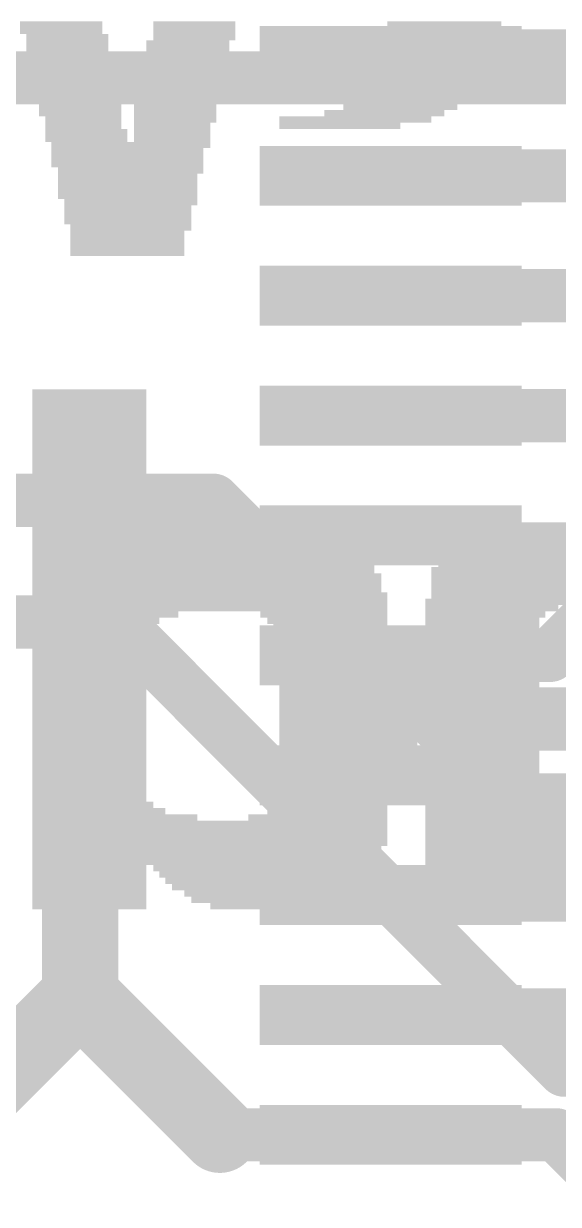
# Model space of a CAD drawing. Extents: x -0.1 to 35.6, y -0.1 to 17.9.
# Drawn here: x 22.734 to 24.521, y 7.175 to 11.115 of the extents above; entities that cross this region are included whole.
import ezdxf

# ---------------------------------------------------------------- set-up
doc = ezdxf.new("R2010")
doc.units = 0
for name, color, linetype in [('1', 12, 'CONTINUOUS'), ('16', 5, 'CONTINUOUS'), ('201', 6, 'CONTINUOUS')]:
    doc.layers.add(name, color=color, linetype=linetype)

# ---------------------------------------------------------------- blocks, each defined once
blk = doc.blocks.new('RECT')
blk.add_solid([(-0.5, -0.5), (0.5, -0.5), (-0.5, 0.5), (0.5, 0.5)])

msp = doc.modelspace()

# ---------------------------------------------------------------- linework, layer by layer
at = {"layer": '1'}
for points, const_width in [([(23.9605, 11.0075), (26.7423, 11.0075)], 0.1778), ([(23.9605, 10.6075), (26.2225, 10.6075)], 0.1778), ([(26.0011, 10.2075), (23.9605, 10.2075)], 0.1778), ([(23.9605, 9.8075), (25.3149, 9.8075)], 0.1778), ([(23.06, 9.4075), (22.9235, 9.271)], 0.254), ([(23.9605, 9.4075), (23.06, 9.4075)], 0.1778), ([(24.8209, 9.3345), (24.4939, 9.0075)], 0.1778), ([(22.9235, 9.271), (22.9235, 7.874)], 0.254), ([(23.9605, 9.0075), (23.9605, 8.6075)], 0.1778), ([(23.9605, 9.0075), (24.4939, 9.0075)], 0.1778), ([(24.6586, 8.2075), (23.9605, 8.2075)], 0.1778), ([(22.1615, 7.112), (22.9235, 7.874)], 0.254), ([(22.9235, 7.874), (23.39, 7.4075)], 0.254), ([(23.9605, 7.8075), (24.6744, 7.8075)], 0.1778), ([(23.39, 7.4075), (23.9605, 7.4075)], 0.1778), ([(24.3078, 7.4075), (24.514, 7.4075)], 0.1778), ([(24.514, 7.4075), (24.6825, 7.239)], 0.1778), ([(23.9605, 7.4075), (24.3078, 7.4075)], 0.1524)]:
    msp.add_lwpolyline(points, dxfattribs=dict(at, const_width=const_width))
for points, const_width in [([(23.9605, 11.0519, 1), (23.9605, 10.9631)], 0.0889), ([(23.9605, 10.6519, 1), (23.9605, 10.5631)], 0.0889), ([(23.9605, 10.252, 1), (23.9605, 10.1631)], 0.0889), ([(23.9605, 9.852, 1), (23.9605, 9.7631)], 0.0889), ([(23.1049, 9.3626, 1), (23.0151, 9.4524)], 0.127), ([(23.06, 9.452, 1), (23.06, 9.3631)], 0.0889), ([(23.9605, 9.3631, 1), (23.9605, 9.452)], 0.0889), ([(22.987, 9.271, 1), (22.86, 9.271)], 0.127), ([(22.8786, 9.3159, 1), (22.9684, 9.2261)], 0.127), ([(24.005, 9.0075, 1), (23.916, 9.0075)], 0.0889), ([(23.9605, 9.0519, 1), (23.9605, 8.9631)], 0.0889), ([(24.4625, 9.0389, 1), (24.5253, 8.9761)], 0.0889), ([(24.4939, 8.9631, 1), (24.4939, 9.0519)], 0.0889), ([(23.916, 8.6075, 1), (24.005, 8.6075)], 0.0889), ([(23.9605, 8.2519, 1), (23.9605, 8.1631)], 0.0889), ([(22.9684, 7.9189, 1), (22.8786, 7.8291)], 0.127), ([(22.9684, 7.8291, 1), (22.8786, 7.9189)], 0.127), ([(22.86, 7.874, 1), (22.987, 7.874)], 0.127), ([(23.9605, 7.852, 1), (23.9605, 7.763)], 0.0889), ([(23.3451, 7.3626, 1), (23.4349, 7.4524)], 0.127), ([(23.39, 7.452, 1), (23.39, 7.3631)], 0.0889), ([(23.9605, 7.3631, 1), (23.9605, 7.452)], 0.0889), ([(24.3078, 7.452, 1), (24.3078, 7.3631)], 0.0889), ([(24.5454, 7.4389, 1), (24.4825, 7.3761)], 0.0889), ([(24.514, 7.3631, 1), (24.514, 7.452)], 0.0889), ([(23.9605, 7.4456, 1), (23.9605, 7.3694)], 0.0762), ([(24.3078, 7.3694, 1), (24.3078, 7.4456)], 0.0762)]:
    msp.add_lwpolyline(points, format="xyb", dxfattribs=dict(at, const_width=const_width))
at = {"layer": '16', "const_width": 0.1778}
for points in [[(25.0701, 10.9344), (18.6119, 10.9344)], [(13.4112, 9.525), (23.3687, 9.525)], [(23.3687, 9.525), (24.3687, 8.525)], [(13.2788, 9.1186), (23.0458, 9.1186)], [(23.0458, 9.1186), (24.5411, 7.6233)], [(24.9761, 8.525), (24.3687, 8.525)], [(24.5411, 7.6233), (25.3746, 7.6233)]]:
    msp.add_lwpolyline(points, dxfattribs=at)
at = {"layer": '16', "const_width": 0.0889}
for points in [[(23.4001, 9.5564, 1), (23.3373, 9.4936)], [(23.3687, 9.4806, 1), (23.3687, 9.5694)], [(23.0772, 9.15, 1), (23.0143, 9.0872)], [(23.0458, 9.0742, 1), (23.0458, 9.1631)], [(24.3687, 8.5694, 1), (24.3687, 8.4805)], [(24.3373, 8.4935, 1), (24.4002, 8.5564)], [(24.5411, 7.6677, 1), (24.5411, 7.5788)], [(24.5097, 7.5918, 1), (24.5725, 7.6547)]]:
    msp.add_lwpolyline(points, format="xyb", dxfattribs=at)

# ---------------------------------------------------------------- block references
at = {"layer": '1', "xscale": 0.875, "yscale": 0.2}
for p in [(23.9605, 11.0075), (23.9605, 10.6075), (23.9605, 10.2075), (23.9605, 9.8075), (23.9605, 9.4075), (23.9605, 9.0075), (23.9605, 8.6075), (23.9605, 8.2075), (23.9605, 7.8075), (23.9605, 7.4075)]:
    msp.add_blockref('RECT', p, dxfattribs=at)
at = {"layer": '201', "rotation": 180}
for p, xscale, yscale in [((22.86, 11.1125), 0.2743, 0.0213), ((23.3045, 11.1125), 0.2743, 0.0213), ((24.1402, 11.1125), 0.381, 0.0213), ((22.86, 11.0913), 0.2743, 0.0211), ((22.8803, 11.0702), 0.2743, 0.0211), ((23.3045, 11.0913), 0.2743, 0.0211), ((23.3045, 11.0702), 0.2743, 0.0211), ((24.1402, 11.0913), 0.381, 0.0211), ((24.1402, 11.0702), 0.381, 0.0211), ((22.8803, 11.049), 0.2743, 0.0213), ((22.8803, 11.0278), 0.2743, 0.0211), ((23.2829, 11.049), 0.2769, 0.0213), ((23.2829, 11.0278), 0.2769, 0.0211), ((24.13, 11.049), 0.4013, 0.0213), ((24.1198, 11.0278), 0.381, 0.0211), ((22.8803, 11.0067), 0.2743, 0.0211), ((22.8905, 10.9855), 0.254, 0.0213), ((23.2829, 11.0067), 0.2769, 0.0211), ((23.2829, 10.9855), 0.2769, 0.0213), ((24.1198, 11.0067), 0.381, 0.0211), ((24.1198, 10.9855), 0.381, 0.0213), ((22.9019, 10.9643), 0.2769, 0.0211), ((22.9019, 10.9432), 0.2769, 0.0211), ((23.2613, 10.9432), 0.2743, 0.0211), ((23.2715, 10.9643), 0.254, 0.0211), ((24.0868, 10.9432), 0.3607, 0.0211), ((24.097, 10.9643), 0.381, 0.0211), ((22.9019, 10.922), 0.2769, 0.0213), ((23.2613, 10.922), 0.2743, 0.0213), ((24.0868, 10.922), 0.3607, 0.0213), ((22.9133, 10.9008), 0.254, 0.0211), ((22.9133, 10.8797), 0.254, 0.0211), ((23.2613, 10.9008), 0.2743, 0.0211), ((23.2512, 10.8797), 0.254, 0.0211), ((24.0449, 10.8797), 0.3581, 0.0211), ((24.0665, 10.9008), 0.3607, 0.0211), ((22.9235, 10.8585), 0.2743, 0.0213), ((22.9235, 10.8373), 0.2743, 0.0211), ((23.241, 10.8373), 0.2743, 0.0211), ((23.2512, 10.8585), 0.254, 0.0213), ((23.9928, 10.8373), 0.381, 0.0211), ((24.0233, 10.8585), 0.3607, 0.0213), ((22.9235, 10.8162), 0.2743, 0.0211), ((22.9337, 10.795), 0.254, 0.0213), ((23.241, 10.8162), 0.2743, 0.0211), ((23.241, 10.795), 0.2743, 0.0213), ((23.843, 10.795), 0.508, 0.0213), ((23.9395, 10.8162), 0.4013, 0.0211), ((22.9337, 10.7738), 0.254, 0.0211), ((22.9438, 10.7527), 0.2743, 0.0211), ((23.2308, 10.7738), 0.254, 0.0211), ((23.2308, 10.7527), 0.254, 0.0211), ((23.7909, 10.7738), 0.4039, 0.0211), ((22.9438, 10.7315), 0.2743, 0.0213), ((23.0924, 10.7103), 0.5309, 0.0211), ((23.2308, 10.7315), 0.254, 0.0213), ((23.081, 10.6892), 0.508, 0.0211), ((23.081, 10.668), 0.508, 0.0213), ((23.081, 10.6468), 0.508, 0.0211), ((23.0924, 10.6257), 0.4851, 0.0211), ((23.0823, 10.6045), 0.4648, 0.0213), ((23.0823, 10.5833), 0.4648, 0.0211), ((23.0823, 10.5622), 0.4648, 0.0211), ((23.0823, 10.541), 0.4648, 0.0213), ((23.0924, 10.5198), 0.4445, 0.0211), ((23.0823, 10.4987), 0.4242, 0.0211), ((23.0823, 10.4775), 0.4242, 0.0213), ((23.0823, 10.4563), 0.4242, 0.0211), ((23.0924, 10.4352), 0.4039, 0.0211), ((23.081, 10.414), 0.381, 0.0213), ((23.081, 10.3928), 0.381, 0.0211), ((23.081, 10.3717), 0.381, 0.0211), ((23.081, 10.3505), 0.381, 0.0213), ((22.954, 9.8848), 0.381, 0.0211), ((22.954, 9.8637), 0.381, 0.0211), ((22.954, 9.8425), 0.381, 0.0213), ((22.954, 9.8213), 0.381, 0.0211), ((22.954, 9.8002), 0.381, 0.0211), ((22.954, 9.779), 0.381, 0.0213), ((22.954, 9.7578), 0.381, 0.0211), ((22.954, 9.7367), 0.381, 0.0211), ((22.954, 9.7155), 0.381, 0.0213), ((22.954, 9.6943), 0.381, 0.0211), ((22.954, 9.6732), 0.381, 0.0211), ((22.954, 9.652), 0.381, 0.0213), ((22.954, 9.6308), 0.381, 0.0211), ((22.954, 9.6097), 0.381, 0.0211), ((22.954, 9.5885), 0.381, 0.0213), ((22.954, 9.5673), 0.381, 0.0211), ((22.954, 9.5462), 0.381, 0.0211), ((22.954, 9.525), 0.381, 0.0213), ((22.954, 9.5038), 0.381, 0.0211), ((22.954, 9.4827), 0.381, 0.0211), ((22.954, 9.4615), 0.381, 0.0213), ((22.954, 9.4403), 0.381, 0.0211), ((22.954, 9.4192), 0.381, 0.0211), ((23.5369, 9.4192), 0.5309, 0.0211), ((23.5267, 9.4403), 0.4242, 0.0211), ((24.638, 9.4192), 0.8687, 0.0211), ((24.6482, 9.4403), 0.762, 0.0211), ((22.954, 9.398), 0.381, 0.0213), ((22.954, 9.3768), 0.381, 0.0211), ((23.5369, 9.3768), 0.6579, 0.0211), ((23.5267, 9.398), 0.5918, 0.0213), ((24.6482, 9.3768), 0.9754, 0.0211), ((24.6482, 9.398), 0.9296, 0.0213), ((23.3248, 9.3345), 1.1227, 0.0213), ((22.954, 9.3557), 0.381, 0.0211), ((23.5267, 9.3557), 0.6782, 0.0211), ((24.638, 9.3345), 1.0363, 0.0213), ((24.6482, 9.3557), 1.016, 0.0211), ((23.335, 9.3133), 1.143, 0.0211), ((23.335, 9.2922), 1.143, 0.0211), ((24.6367, 9.2922), 1.0795, 0.0211), ((24.6482, 9.3133), 1.0566, 0.0211), ((23.3464, 9.271), 1.1659, 0.0213), ((23.3464, 9.2498), 1.1659, 0.0211), ((24.6367, 9.271), 1.0795, 0.0213), ((24.6367, 9.2498), 1.0795, 0.0211), ((23.3464, 9.2287), 1.1659, 0.0211), ((24.6482, 9.2287), 1.1024, 0.0211), ((23.3566, 9.2075), 1.1862, 0.0213), ((23.3566, 9.1863), 1.1862, 0.0211), ((24.638, 9.1863), 1.1227, 0.0211), ((24.6482, 9.2075), 1.1024, 0.0213), ((23.3566, 9.1652), 1.1862, 0.0211), ((23.0073, 9.144), 0.4877, 0.0213), ((23.7376, 9.144), 0.4242, 0.0213), ((24.2989, 9.1652), 0.4445, 0.0211), ((24.2773, 9.144), 0.4013, 0.0213), ((22.9756, 9.1228), 0.4242, 0.0211), ((22.954, 9.1017), 0.381, 0.0211), ((23.749, 9.1228), 0.4013, 0.0211), ((23.7592, 9.1017), 0.381, 0.0211), ((24.2672, 9.1228), 0.381, 0.0211), ((24.2672, 9.1017), 0.381, 0.0211), ((22.954, 9.0805), 0.381, 0.0213), ((22.954, 9.0593), 0.381, 0.0211), ((23.7693, 9.0805), 0.3607, 0.0213), ((23.7795, 9.0593), 0.381, 0.0211), ((24.2672, 9.0805), 0.381, 0.0213), ((24.2672, 9.0593), 0.381, 0.0211), ((22.954, 9.0382), 0.381, 0.0211), ((22.954, 9.017), 0.381, 0.0213), ((23.7795, 9.0382), 0.381, 0.0211), ((23.7795, 9.017), 0.381, 0.0213), ((24.2672, 9.0382), 0.381, 0.0211), ((24.2672, 9.017), 0.381, 0.0213), ((22.954, 8.9958), 0.381, 0.0211), ((22.954, 8.9747), 0.381, 0.0211), ((23.7795, 8.9958), 0.381, 0.0211), ((23.7795, 8.9747), 0.381, 0.0211), ((24.2672, 8.9958), 0.381, 0.0211), ((24.2672, 8.9747), 0.381, 0.0211), ((22.954, 8.9535), 0.381, 0.0213), ((23.7795, 8.9535), 0.381, 0.0213), ((24.2672, 8.9535), 0.381, 0.0213), ((22.954, 8.9323), 0.381, 0.0211), ((22.954, 8.9112), 0.381, 0.0211), ((23.7795, 8.9323), 0.381, 0.0211), ((23.7795, 8.9112), 0.381, 0.0211), ((24.2672, 8.9323), 0.381, 0.0211), ((24.2672, 8.9112), 0.381, 0.0211), ((22.954, 8.89), 0.381, 0.0213), ((22.954, 8.8688), 0.381, 0.0211), ((23.7795, 8.89), 0.381, 0.0213), ((23.7795, 8.8688), 0.381, 0.0211), ((24.5847, 8.89), 1.016, 0.0213), ((24.6063, 8.8688), 1.0592, 0.0211), ((22.954, 8.8477), 0.381, 0.0211), ((22.954, 8.8265), 0.381, 0.0213), ((23.7795, 8.8477), 0.381, 0.0211), ((23.7795, 8.8265), 0.381, 0.0213), ((24.6164, 8.8477), 1.0795, 0.0211), ((24.6266, 8.8265), 1.0998, 0.0213), ((22.954, 8.8053), 0.381, 0.0211), ((22.954, 8.7842), 0.381, 0.0211), ((23.7795, 8.8053), 0.381, 0.0211), ((23.7795, 8.7842), 0.381, 0.0211), ((24.638, 8.8053), 1.1227, 0.0211), ((24.6482, 8.7842), 1.143, 0.0211), ((22.954, 8.763), 0.381, 0.0213), ((22.954, 8.7418), 0.381, 0.0211), ((23.7795, 8.763), 0.381, 0.0213), ((23.7795, 8.7418), 0.381, 0.0211), ((24.6482, 8.763), 1.143, 0.0213), ((24.6482, 8.7418), 1.143, 0.0211), ((22.954, 8.7207), 0.381, 0.0211), ((22.954, 8.6995), 0.381, 0.0213), ((23.7795, 8.7207), 0.381, 0.0211), ((23.7795, 8.6995), 0.381, 0.0213), ((24.6583, 8.7207), 1.1633, 0.0211), ((24.6583, 8.6995), 1.1633, 0.0213), ((22.954, 8.6783), 0.381, 0.0211), ((22.954, 8.6572), 0.381, 0.0211), ((23.7795, 8.6783), 0.381, 0.0211), ((23.7795, 8.6572), 0.381, 0.0211), ((24.2672, 8.6783), 0.381, 0.0211), ((24.2672, 8.6572), 0.381, 0.0211), ((22.954, 8.636), 0.381, 0.0213), ((23.7795, 8.636), 0.381, 0.0213), ((24.2672, 8.636), 0.381, 0.0213), ((22.954, 8.6148), 0.381, 0.0211), ((22.954, 8.5937), 0.381, 0.0211), ((23.7795, 8.6148), 0.381, 0.0211), ((23.7795, 8.5937), 0.381, 0.0211), ((24.2672, 8.6148), 0.381, 0.0211), ((24.2672, 8.5937), 0.381, 0.0211), ((22.954, 8.5725), 0.381, 0.0213), ((22.954, 8.5513), 0.381, 0.0211), ((23.7795, 8.5725), 0.381, 0.0213), ((23.7795, 8.5513), 0.381, 0.0211), ((24.2672, 8.5725), 0.381, 0.0213), ((24.2672, 8.5513), 0.381, 0.0211), ((22.9654, 8.509), 0.4039, 0.0213), ((22.954, 8.5302), 0.381, 0.0211), ((23.7693, 8.5302), 0.4013, 0.0211), ((23.7592, 8.509), 0.381, 0.0213), ((24.2672, 8.5302), 0.381, 0.0211), ((24.2672, 8.509), 0.381, 0.0213), ((22.9857, 8.4878), 0.4445, 0.0211), ((23.0391, 8.4667), 0.5512, 0.0211), ((23.7172, 8.4667), 0.4648, 0.0211), ((23.749, 8.4878), 0.4013, 0.0211), ((24.2773, 8.4878), 0.4013, 0.0211), ((24.2989, 8.4667), 0.4445, 0.0211), ((23.3566, 8.4455), 1.1862, 0.0213), ((23.3566, 8.4243), 1.1862, 0.0211), ((24.3307, 8.4455), 0.508, 0.0213), ((24.6583, 8.4243), 1.1633, 0.0211), ((23.3566, 8.4032), 1.1862, 0.0211), ((23.3566, 8.382), 1.1862, 0.0213), ((24.6583, 8.4032), 1.1633, 0.0211), ((24.6583, 8.382), 1.1633, 0.0213), ((23.3464, 8.3608), 1.1659, 0.0211), ((24.6583, 8.3608), 1.1633, 0.0211), ((23.3464, 8.3397), 1.1659, 0.0211), ((23.3464, 8.3185), 1.1659, 0.0213), ((24.6583, 8.3397), 1.1633, 0.0211), ((24.6583, 8.3185), 1.1633, 0.0213), ((22.954, 8.2973), 0.381, 0.0211), ((22.954, 8.2762), 0.381, 0.0211), ((23.5369, 8.2973), 0.7391, 0.0211), ((23.5369, 8.2762), 0.6985, 0.0211), ((24.6482, 8.2973), 1.143, 0.0211), ((24.2672, 8.2762), 0.381, 0.0211), ((24.8488, 8.2762), 0.7417, 0.0211), ((22.954, 8.255), 0.381, 0.0213), ((22.954, 8.2338), 0.381, 0.0211), ((23.5471, 8.255), 0.6782, 0.0213), ((23.5483, 8.2338), 0.635, 0.0211), ((24.2672, 8.255), 0.381, 0.0213), ((24.2672, 8.2338), 0.381, 0.0211), ((24.8501, 8.255), 0.6985, 0.0213), ((22.954, 8.2127), 0.381, 0.0211), ((22.954, 8.1915), 0.381, 0.0213), ((23.5572, 8.2127), 0.5715, 0.0211), ((23.5483, 8.1915), 0.508, 0.0213), ((24.2672, 8.2127), 0.381, 0.0211), ((24.2672, 8.1915), 0.381, 0.0213), ((22.954, 8.1703), 0.381, 0.0211), ((23.5483, 8.1703), 0.381, 0.0211), ((24.2672, 8.1703), 0.381, 0.0211)]:
    msp.add_blockref('RECT', p, dxfattribs=dict(at, xscale=xscale, yscale=yscale))

doc.saveas('drawing.dxf')
